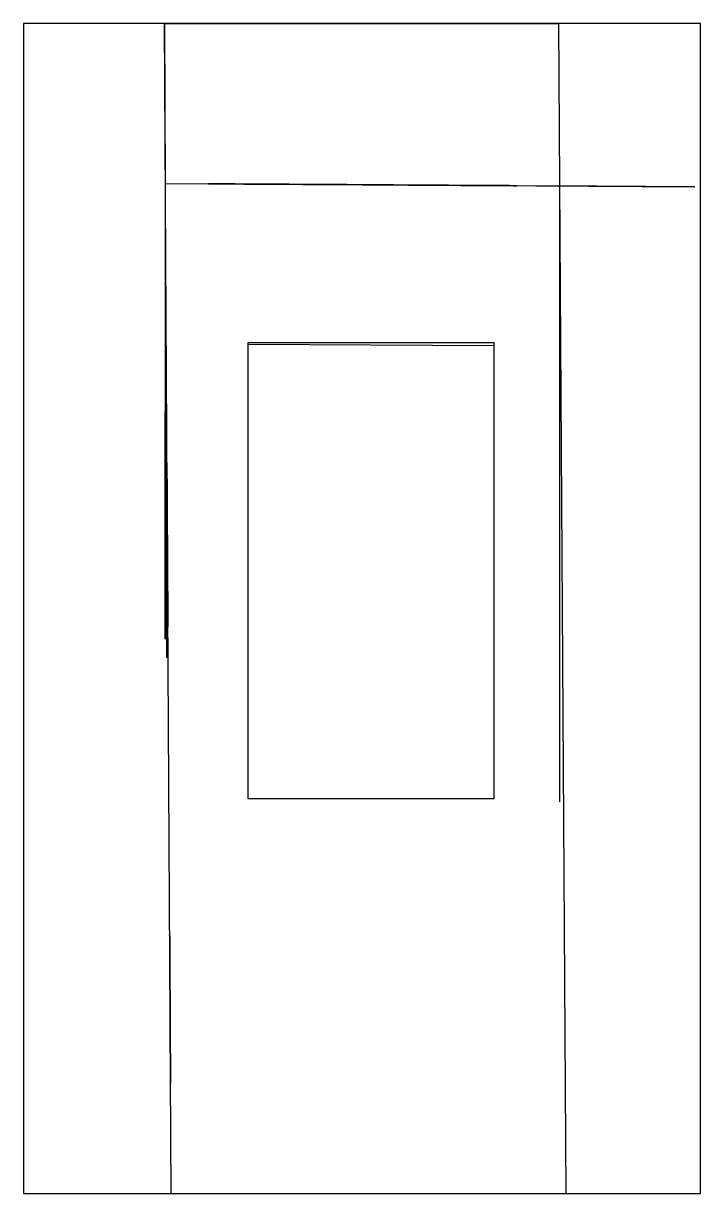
# Model space of a CAD drawing. Header units: inches. Extents: x 2509.5 to 2564.5, y 2037.1 to 2132.1.
import ezdxf

# ---------------------------------------------------------------- set-up
doc = ezdxf.new("R2010")
doc.units = ezdxf.units.IN
doc.header["$MEASUREMENT"] = 0
doc.layers.get('0').update_dxf_attribs({"true_color": 0xc2ced6})

msp = doc.modelspace()

# ---------------------------------------------------------------- linework, layer by layer
for p, q in [((2520.923, 2132.09), (2552.923, 2132.09)), ((2521.473, 2037.09), (2520.923, 2132.089)), ((2520.923, 2132.089), (2520.998, 2119.089)), ((2564.473, 2132.09), (2552.473, 2132.09)), ((2564.473, 2132.09), (2552.473, 2132.09)), ((2552.923, 2132.09), (2553.523, 2037.092)), ((2564.473, 2132.09), (2564.473, 2132.09)), ((2520.998, 2119.089), (2563.997, 2118.828)), ((2520.998, 2119.089), (2520.998, 2082.089)), ((2563.997, 2118.828), (2551.998, 2118.901)), ((2553.006, 2118.895), (2553.006, 2105.895)), ((2521.074, 2106.06), (2520.998, 2106.061)), ((2547.7, 2105.922), (2527.7, 2106.026)), ((2553.006, 2105.895), (2553.006, 2068.895)), ((2520.998, 2082.089), (2520.998, 2100.589)), ((2521.105, 2100.589), (2521.105, 2080.589)), ((2509.473, 2037.09), (2521.473, 2037.09))]:
    msp.add_line(p, q)
at = {"extrusion": (-0.006057, -0.999982, 0)}
for p, q in [((2520.998, 2119.089, 12), (2537.002, 2118.992, 12)), ((2520.998, 2119.089, 45), (2552.742, 2118.897, 45)), ((2537.002, 2118.992, 12), (2537.002, 2118.992, 55.089))]:
    msp.add_line(p, q, dxfattribs=at)
at = {"extrusion": (0.999983, 0.00579, 0)}
msp.add_line((2521.473, 2037.09, 12), (2521.473, 2037.09, 24), dxfattribs=at)
for points in [[(2509.473, 2037.09), (2564.473, 2037.09), (2564.473, 2132.09), (2509.473, 2132.09)], [(2527.7, 2069.162), (2547.7, 2069.162), (2547.7, 2106.162), (2527.7, 2106.162)]]:
    msp.add_lwpolyline(points, close=True)
at = {"extrusion": (-0.006057, -0.999982, 0)}
msp.add_circle((2524.127, 68.086, -2134.319), 12.5, dxfattribs=at)
at = {"extrusion": (0.999983, 0.00579, 0)}
for centre in [(2074.456, 24.202, 2533.226), (2037.457, 24, 2533.226)]:
    msp.add_circle(centre, 6, dxfattribs=at)

doc.saveas('drawing.dxf')
